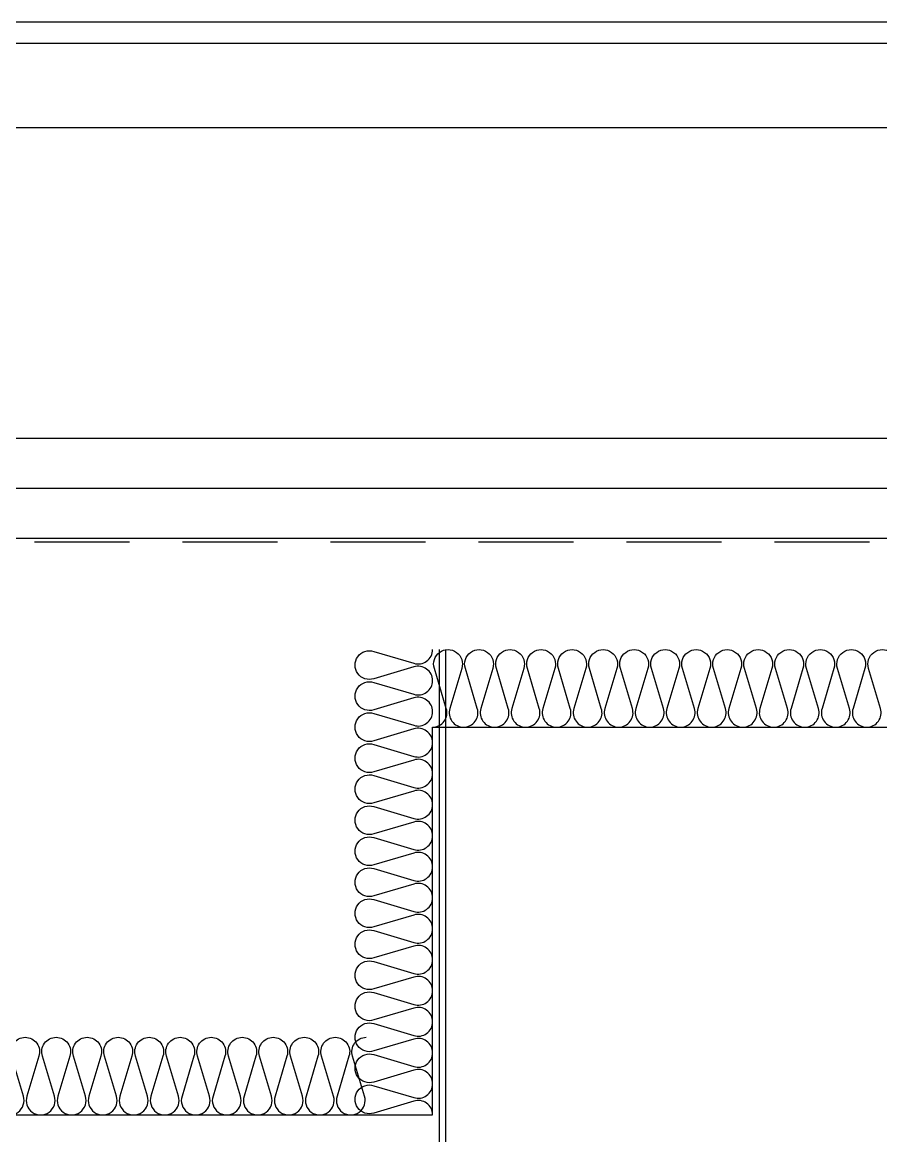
# Model space of a CAD drawing. Header units: millimetres. Extents: x 17311 to 801382, y -242618 to -104888.
# Drawn here: x 79923 to 81141, y -144168 to -142588 of the extents above; entities that cross this region are included whole.
import ezdxf

# ---------------------------------------------------------------- set-up
doc = ezdxf.new("R2010")
doc.units = ezdxf.units.MM
doc.header["$LTSCALE"] = 250
doc.linetypes.add('HID', pattern=[2.8, 1.8, -1])
for name, color, linetype in [('A-CEIL_EL', 8, 'Continuous'), ('A-ELE-8', 8, 'Continuous'), ('A-FIN', 6, 'Continuous'), ('A-FIN-8', 8, 'Continuous'), ('A-HAT-WIREMESH', 9, 'g_mesh'), ('A-WP', 1, 'HID'), ('ISL', 251, 'Continuous')]:
    doc.layers.add(name, color=color, linetype=linetype)
doc.styles.add('Gdim', font='')
doc.styles.get('Gdim').set_extended_font_data('Dotum')
doc.linetypes.add('g_mesh', pattern='A,10,-0.8,["X",Gdim,S=0.6,R=0,X=-0.15,Y=-0.3],-0.8', length=11.6)

msp = doc.modelspace()

# ---------------------------------------------------------------- linework, layer by layer
at = {"layer": 'A-CEIL_EL'}
for p, q in [((80515.3, -144752.3), (80515.3, -143478.1)), ((80524.3, -144752.3), (80524.3, -143478.1))]:
    msp.add_line(p, q, dxfattribs=at)
at = {"layer": 'A-ELE-8'}
for p, q in [((148495.3, -142588.1), (79345.3, -142588.1)), ((148495.3, -142618.1), (79345.3, -142618.1)), ((148495.3, -142738.1), (79345.3, -142738.1))]:
    msp.add_line(p, q, dxfattribs=at)
at = {"layer": 'A-FIN'}
msp.add_line((79303.3, -143178.1), (148687.3, -143178.1), dxfattribs=at)
at = {"layer": 'A-FIN-8'}
msp.add_line((79313.5, -143320.1), (148677, -143320.1), dxfattribs=at)
at = {"layer": 'A-HAT-WIREMESH', "ltscale": 0.6}
msp.add_line((79303.3, -143249.1), (148687.3, -143249.1), dxfattribs=at)
at = {"layer": 'A-WP', "ltscale": 0.3}
msp.add_line((79310.4, -143325.1), (148680.1, -143325.1), dxfattribs=at)
at = {"layer": 'ISL', "elevation": 0}
for points in [[(80505.3, -144138.1, 0.509267), (80478.6, -144118.7), (80421.9, -144135.5, -1.372593), (80421.9, -144096.7), (80478.6, -144113.5, 0.509267), (80505.3, -144094.1, 0.509267), (80478.6, -144074.7), (80421.9, -144091.5, -1.372593), (80421.9, -144052.7), (80478.6, -144069.5, 0.509267), (80505.3, -144050.1, 0.509267), (80478.6, -144030.7), (80421.9, -144047.5, -1.372593), (80421.9, -144008.7), (80478.6, -144025.5, 0.509267), (80505.3, -144006.1, 0.509267), (80478.6, -143986.7), (80421.9, -144003.5, -1.372593), (80421.9, -143964.7), (80478.6, -143981.5, 0.509267), (80505.3, -143962.1, 0.509267), (80478.6, -143942.7), (80421.9, -143959.5, -1.372593), (80421.9, -143920.7), (80478.6, -143937.5, 0.509267), (80505.3, -143918.1, 0.509267), (80478.6, -143898.7), (80421.9, -143915.5, -1.372593), (80421.9, -143876.7), (80478.6, -143893.5, 0.509267), (80505.3, -143874.1, 0.509267), (80478.6, -143854.7), (80421.9, -143871.5, -1.372593), (80421.9, -143832.7), (80478.6, -143849.5, 0.509267), (80505.3, -143830.1, 0.509267), (80478.6, -143810.7), (80421.9, -143827.5, -1.372593), (80421.9, -143788.7), (80478.6, -143805.5, 0.509267), (80505.3, -143786.1, 0.509267), (80478.6, -143766.7), (80421.9, -143783.5, -1.372593), (80421.9, -143744.7), (80478.6, -143761.5, 0.509267), (80505.3, -143742.1, 0.509267), (80478.6, -143722.7), (80421.9, -143739.5, -1.372593), (80421.9, -143700.7), (80478.6, -143717.5, 0.509267), (80505.3, -143698.1, 0.509267), (80478.6, -143678.7), (80421.9, -143695.5, -1.372593), (80421.9, -143656.7), (80478.6, -143673.5, 0.509267), (80505.3, -143654.1, 0.509267), (80478.6, -143634.7), (80421.9, -143651.5, -1.372593), (80421.9, -143612.7), (80478.6, -143629.5, 0.509267), (80505.3, -143610.1, 0.509267), (80478.6, -143590.7), (80421.9, -143607.5, -1.372593), (80421.9, -143568.7), (80478.6, -143585.5, 0.509267), (80505.3, -143566.1, 0.509267), (80478.6, -143546.7), (80421.9, -143563.5, -1.372593), (80421.9, -143524.7), (80478.6, -143541.5, 0.509267), (80505.3, -143522.1, 0.509267), (80478.6, -143502.7), (80421.9, -143519.5, -1.372593), (80421.9, -143480.7), (80478.6, -143497.5, 0.509267), (80505.3, -143478.1)], [(80505.3, -143588.1, 0.509267), (80524.7, -143561.5), (80507.8, -143504.8, -1.372593), (80546.7, -143504.8), (80529.8, -143561.5, 0.509267), (80549.3, -143588.1, 0.509267), (80568.7, -143561.5), (80551.8, -143504.8, -1.372593), (80590.7, -143504.8), (80573.8, -143561.5, 0.509267), (80593.3, -143588.1, 0.509267), (80612.7, -143561.5), (80595.8, -143504.8, -1.372593), (80634.7, -143504.8), (80617.8, -143561.5, 0.509267), (80637.3, -143588.1, 0.509267), (80656.7, -143561.5), (80639.8, -143504.8, -1.372593), (80678.7, -143504.8), (80661.8, -143561.5, 0.509267), (80681.3, -143588.1, 0.509267), (80700.7, -143561.5), (80683.8, -143504.8, -1.372593), (80722.7, -143504.8), (80705.8, -143561.5, 0.509267), (80725.3, -143588.1, 0.509267), (80744.7, -143561.5), (80727.8, -143504.8, -1.372593), (80766.7, -143504.8), (80749.8, -143561.5, 0.509267), (80769.3, -143588.1, 0.509267), (80788.7, -143561.5), (80771.8, -143504.8, -1.372593), (80810.7, -143504.8), (80793.8, -143561.5, 0.509267), (80813.3, -143588.1, 0.509267), (80832.7, -143561.5), (80815.8, -143504.8, -1.372593), (80854.7, -143504.8), (80837.8, -143561.5, 0.509267), (80857.3, -143588.1, 0.509267), (80876.7, -143561.5), (80859.8, -143504.8, -1.372593), (80898.7, -143504.8), (80881.8, -143561.5, 0.509267), (80901.3, -143588.1, 0.509267), (80920.7, -143561.5), (80903.8, -143504.8, -1.372593), (80942.7, -143504.8), (80925.8, -143561.5, 0.509267), (80945.3, -143588.1, 0.509267), (80964.7, -143561.5), (80947.8, -143504.8, -1.372593), (80986.7, -143504.8), (80969.8, -143561.5, 0.509267), (80989.3, -143588.1, 0.509267), (81008.7, -143561.5), (80991.8, -143504.8, -1.372593), (81030.7, -143504.8), (81013.8, -143561.5, 0.509267), (81033.3, -143588.1, 0.509267), (81052.7, -143561.5), (81035.8, -143504.8, -1.372593), (81074.7, -143504.8), (81057.8, -143561.5, 0.509267), (81077.3, -143588.1, 0.509267), (81096.7, -143561.5), (81079.8, -143504.8, -1.372593), (81118.7, -143504.8), (81101.8, -143561.5, 0.509267), (81121.3, -143588.1, 0.509267), (81140.7, -143561.5), (81123.8, -143504.8, -1.372593), (81162.7, -143504.8)], [(79885.8, -144111.5, 1.372593), (79924.7, -144111.5), (79907.8, -144054.8, -0.509267), (79927.3, -144028.1, -0.509267), (79946.7, -144054.8), (79929.8, -144111.5, 1.372593), (79968.7, -144111.5), (79951.8, -144054.8, -0.509267), (79971.3, -144028.1, -0.509267), (79990.7, -144054.8), (79973.8, -144111.5, 1.372593), (80012.7, -144111.5), (79995.8, -144054.8, -0.509267), (80015.3, -144028.1, -0.509267), (80034.7, -144054.8), (80017.8, -144111.5, 1.372593), (80056.7, -144111.5), (80039.8, -144054.8, -0.509267), (80059.3, -144028.1, -0.509267), (80078.7, -144054.8), (80061.8, -144111.5, 1.372593), (80100.7, -144111.5), (80083.8, -144054.8, -0.509267), (80103.3, -144028.1, -0.509267), (80122.7, -144054.8), (80105.8, -144111.5, 1.372593), (80144.7, -144111.5), (80127.8, -144054.8, -0.509267), (80147.3, -144028.1, -0.509267), (80166.7, -144054.8), (80149.8, -144111.5, 1.372593), (80188.7, -144111.5), (80171.8, -144054.8, -0.509267), (80191.3, -144028.1, -0.509267), (80210.7, -144054.8), (80193.8, -144111.5, 1.372593), (80232.7, -144111.5), (80215.8, -144054.8, -0.509267), (80235.3, -144028.1, -0.509267), (80254.7, -144054.8), (80237.8, -144111.5, 1.372593), (80276.7, -144111.5), (80259.8, -144054.8, -0.509267), (80279.3, -144028.1, -0.509267), (80298.7, -144054.8), (80281.8, -144111.5, 1.372593), (80320.7, -144111.5), (80303.8, -144054.8, -0.509267), (80323.3, -144028.1, -0.509267), (80342.7, -144054.8), (80325.8, -144111.5, 1.372593), (80364.7, -144111.5), (80347.8, -144054.8, -0.509267), (80367.3, -144028.1, -0.509267), (80386.7, -144054.8), (80369.8, -144111.5, 1.372593), (80408.7, -144111.5), (80391.8, -144054.8, -0.509267), (80411.3, -144028.1)]]:
    msp.add_lwpolyline(points, format="xyb", dxfattribs=at)
msp.add_lwpolyline([(78995.3, -143588.1), (79685.3, -143588.1), (79685.3, -144138.1), (80505.3, -144138.1), (80505.3, -143588.1), (83685.3, -143588.1)], dxfattribs=at)

doc.saveas('drawing.dxf')
